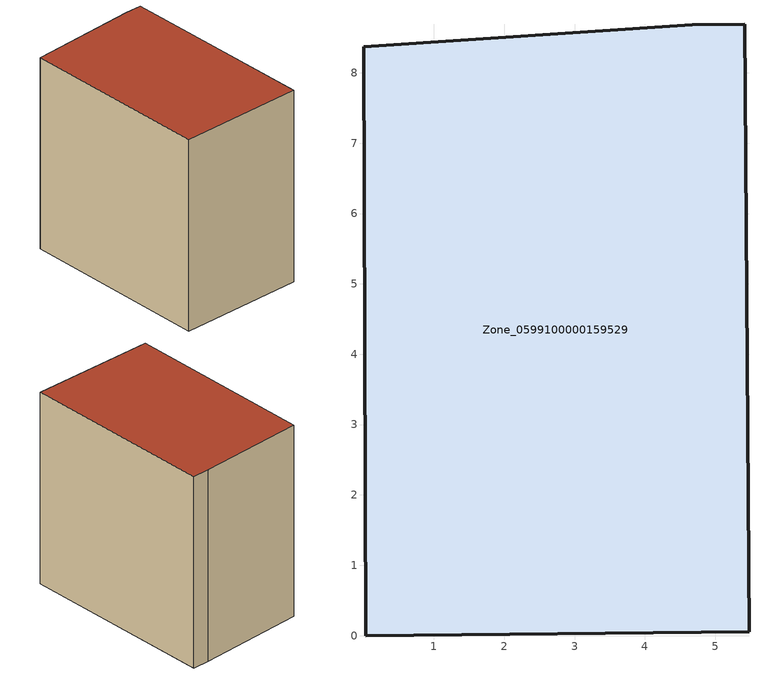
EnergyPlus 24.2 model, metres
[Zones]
Zone_0599100000159529
 floor ground (C_G): 0,8.37 4.67,8.68 5.42,8.69 5.48,0.06 0.03,0 z0
 wall outside (C_F): 5.48,0.06 5.42,8.69 4.67,8.68 0,8.37 0.03,0 5.48,0.06 z0:8.43
 roof outside (C_R): 4.67,8.68 0,8.37 0.03,0 5.48,0.06 5.42,8.69 z8.43
[BUILDING]
Pand.0599100000159529: North Axis=0; Terrain=City; Loads Convergence Tolerance Value=0.04; Temperature Convergence Tolerance Value=0.4; Solar Distribution=FullExterior; Maximum Number of Warmup Days=25; Minimum Number of Warmup Days=1
[Site:Location]
Rotterdam.The.Hague.AP_ZH_NLD Design_Conditions: Latitude=51.96; Longitude=4.45; Time Zone=1; Elevation=-4.5
[SITE:GROUNDTEMPERATURE:BUILDINGSURFACE]
18, 18, 18, 18, 18, 18, 18, 18, 18, 18, 18, 18
[MATERIAL] Thermal Absorptance=0.9; Solar Absorptance=0.7; Visible Absorptance=0.7
Name | Roughness | Thickness | Conductivity | Density | Specific Heat
G.TI.1975-1991 | MediumSmooth | 0.15 | 0.288461 | 540 | 1210
F.TI.1975-1991 | Rough | 0.3 | 0.230769 | 1920 | 840
R.TI.1975-1991 | MediumRough | 0.2 | 0.153846 | 1500 | 1000
[CONSTRUCTION]
C_G: G.TI.1975-1991
C_F: F.TI.1975-1991
C_R: R.TI.1975-1991
[ZONE]
Zone_0599100000159529: Type=1; Multiplier=1; Ceiling Height=Autocalculate; Volume=Autocalculate; Floor Area=autocalculate; Part of Total Floor Area=Yes
[ZONEINFILTRATION:DESIGNFLOWRATE]
Infil_Zone_0599100000159529: Zone or ZoneList or Space or SpaceList=Zone_0599100000159529; Schedule=AlwaysOn; Design Flow Rate Calculation Method=Flow/Area; Flow Rate per Floor Area=0.003; Constant Term Coefficient=1; Temperature Term Coefficient=0; Velocity Term Coefficient=0; Velocity Squared Term Coefficient=0
[HVACTEMPLATE:ZONE:IDEALLOADSAIRSYSTEM]
Zone_0599100000159529: Maximum Heating Supply Air Temperature=50; Minimum Cooling Supply Air Temperature=13; Maximum Heating Supply Air Humidity Ratio=0.0156; Minimum Cooling Supply Air Humidity Ratio=0.0077; Heating Limit=NoLimit; Cooling Limit=NoLimit; Dehumidification Control Type=ConstantSensibleHeatRatio; Cooling Sensible Heat Ratio=0.7; Dehumidification Setpoint=60; Humidification Control Type=None; Humidification Setpoint=30; Outdoor Air Method=None; Outdoor Air Flow Rate per Person=0.00944; Outdoor Air Flow Rate per Zone Floor Area=0; Outdoor Air Flow Rate per Zone=0; Demand Controlled Ventilation Type=None; Outdoor Air Economizer Type=NoEconomizer; Heat Recovery Type=None; Sensible Heat Recovery Effectiveness=0.7; Latent Heat Recovery Effectiveness=0.65
[ZONECONTROL:THERMOSTAT]
ThermostatControl_Zone_0599100000159529: Zone or ZoneList=Zone_0599100000159529; Control Type Schedule=DualSetpointControlType; Control 1=Thermostat_Zone_0599100000159529; Temperature Difference Between Cutout And Setpoint=0
[THERMOSTATSETPOINT:DUALSETPOINT]
Thermostat_Zone_0599100000159529: Heating Setpoint Temperature Schedule=HeatingSetpoint_Zone_0599100000159529; Cooling Setpoint Temperature Schedule=CoolingSetpoint_Zone_0599100000159529
[SCHEDULE:COMPACT]
HeatingSetpoint_Zone_0599100000159529: Through: 12/31, For: AllDays, Until: 24:00, 21
CoolingSetpoint_Zone_0599100000159529: Through: 12/31, For: AllDays, Until: 24:00, 24
DualSetpointControlType: Through: 12/31, For: AllDays, Until: 24:00, 4
AlwaysOn: Through: 12/31, For: AllDays, Until: 24:00, 1
